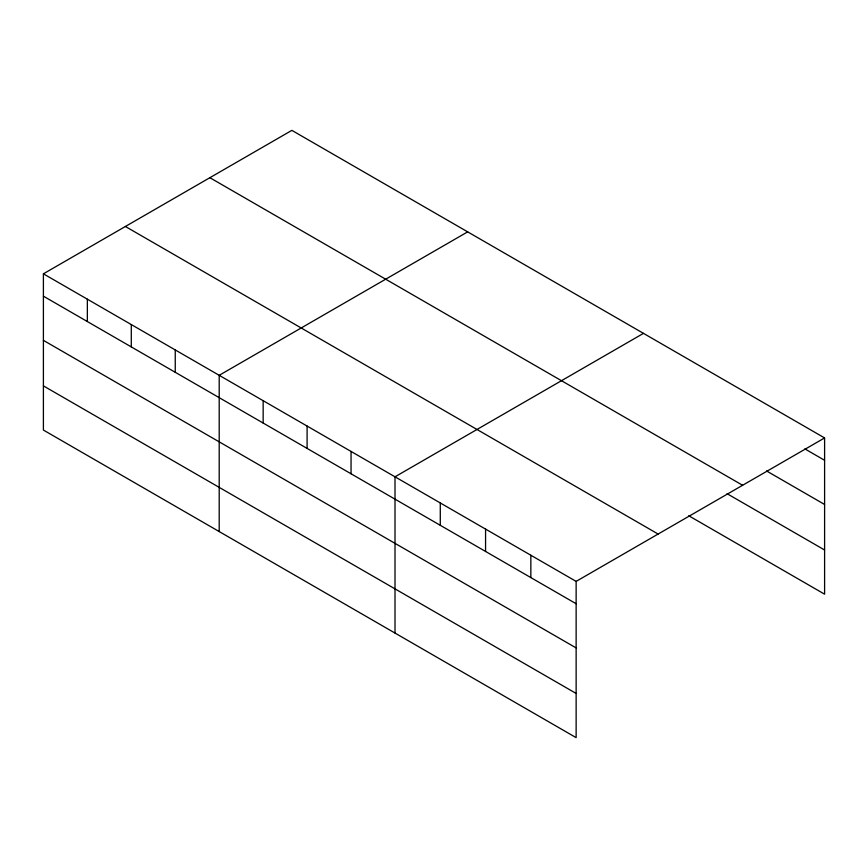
<?xml version="1.0" encoding="UTF-8"?>
<svg xmlns="http://www.w3.org/2000/svg" width="868" height="868" viewBox="0 0 868 868"><rect width="100%" height="100%" fill="white"/><g stroke="black" fill="none" stroke-linecap="round" stroke-linejoin="round"><path stroke-width="1.3" d="M576.135 647.919L576.135 581.386L43.4 273.821L43.4 430.061L576.135 737.637L576.135 647.919L43.4 340.354M688.758 515.755L824.6 594.179L824.6 437.939L291.865 130.363L43.4 273.821M467.668 231.864L219.203 375.312L219.203 531.563M643.47 333.366L395.005 476.814L395.005 633.065M576.135 581.386L824.6 437.939M804.864 448.886L824.6 460.29M766.542 470.955L824.6 504.471M209.872 177.701L742.607 485.277M727.069 493.686L824.6 549.997M125.393 226.483L658.128 534.048M43.4 296.172L576.135 603.737M43.4 385.88L576.135 693.445M530.847 555.249L530.847 577.589M485.57 529.1L485.57 551.451M440.282 502.952L440.282 525.303M351.052 451.436L351.052 473.787M307.098 426.069L307.098 448.42M263.156 400.69L263.156 423.041M175.249 349.945L175.249 372.296M131.296 324.567L131.296 346.918M87.353 299.189L87.353 321.54"/></g></svg>
